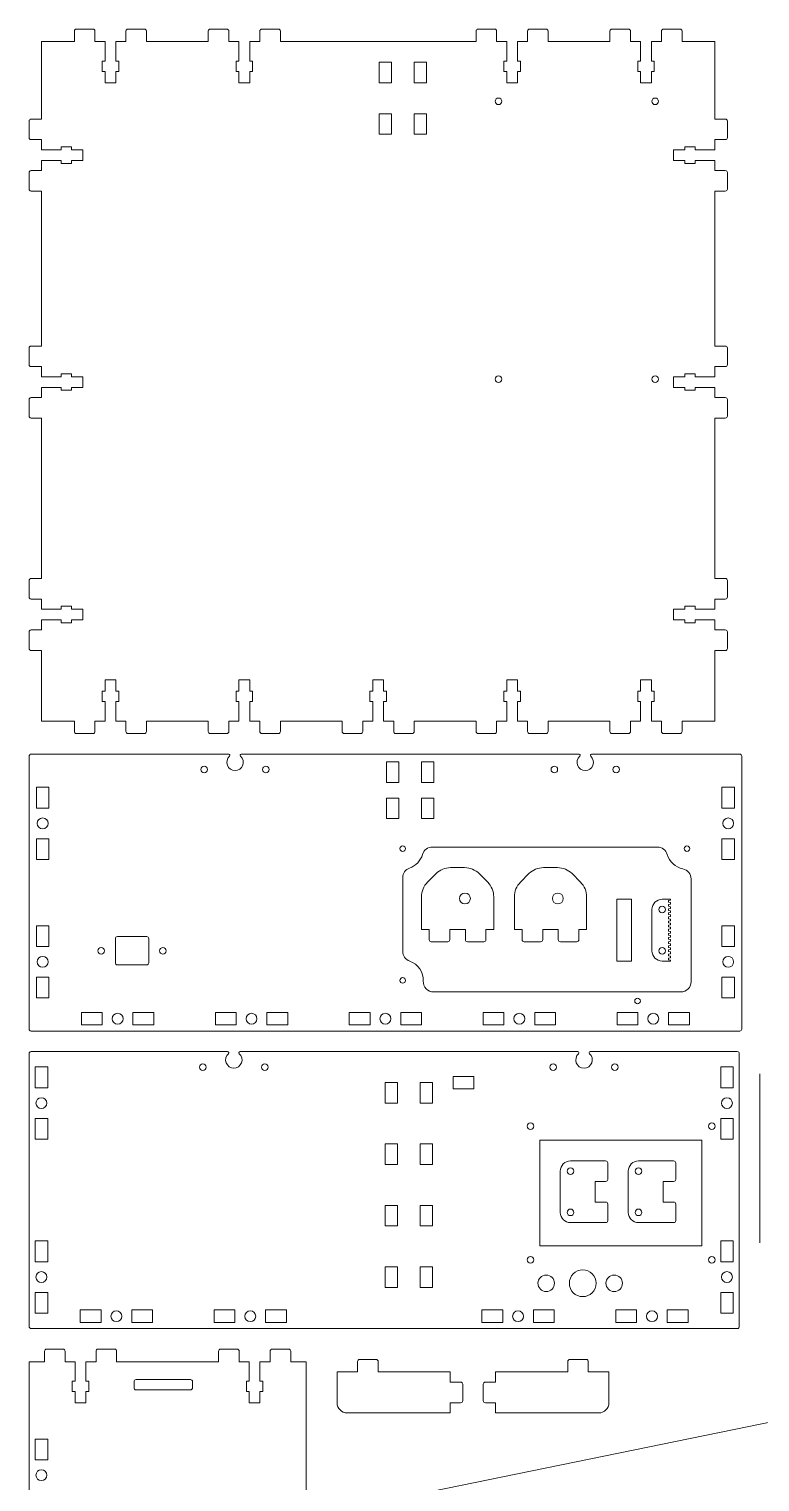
# Model space of a CAD drawing. Header units: millimetres. Extents: x 76 to 922, y 65 to 1125.
# Drawn here: x 76 to 431, y 419 to 1125 of the extents above; entities that cross this region are included whole.
import ezdxf

# ---------------------------------------------------------------- set-up
doc = ezdxf.new("R2010")
doc.units = ezdxf.units.MM

msp = doc.modelspace()

# ---------------------------------------------------------------- linework, layer by layer
at = {"color": 7, "linetype": 'Continuous', "lineweight": 15}
for p, q in [((98.02, 1118.78), (98.02, 1123.88)), ((99.02, 1124.88), (107.02, 1124.88)), ((108.02, 1123.88), (108.02, 1118.78)), ((123.02, 1118.78), (123.02, 1123.88)), ((124.02, 1124.88), (132.02, 1124.88)), ((133.02, 1123.88), (133.02, 1118.78)), ((163.02, 1118.78), (163.02, 1123.88)), ((164.02, 1124.88), (172.02, 1124.88)), ((173.02, 1123.88), (173.02, 1118.78)), ((188.02, 1118.78), (188.02, 1123.88)), ((189.02, 1124.88), (197.02, 1124.88)), ((198.02, 1123.88), (198.02, 1118.78)), ((293.02, 1118.78), (293.02, 1123.88)), ((294.02, 1124.88), (302.02, 1124.88)), ((303.02, 1123.88), (303.02, 1118.78)), ((318.02, 1118.78), (318.02, 1123.88)), ((319.02, 1124.88), (327.02, 1124.88)), ((328.02, 1123.88), (328.02, 1118.78)), ((358.02, 1123.88), (358.02, 1118.78)), ((367.02, 1124.88), (359.02, 1124.88)), ((368.02, 1118.78), (368.02, 1123.88)), ((383.02, 1123.88), (383.02, 1118.78)), ((392.02, 1124.88), (384.02, 1124.88)), ((393.02, 1118.78), (393.02, 1123.88)), ((82.12, 1118.78), (82.12, 1081.16)), ((98.02, 1118.78), (82.12, 1118.78)), ((112.92, 1118.78), (108.02, 1118.78)), ((112.92, 1109.28), (112.92, 1118.78)), ((118.12, 1118.78), (118.12, 1109.28)), ((123.02, 1118.78), (118.12, 1118.78)), ((163.02, 1118.78), (133.02, 1118.78)), ((177.92, 1118.78), (173.02, 1118.78)), ((177.92, 1109.28), (177.92, 1118.78)), ((183.12, 1118.78), (183.12, 1109.28)), ((188.02, 1118.78), (183.12, 1118.78)), ((293.02, 1118.78), (198.02, 1118.78)), ((307.92, 1118.78), (303.02, 1118.78)), ((307.92, 1109.28), (307.92, 1118.78)), ((313.12, 1118.78), (313.12, 1109.28)), ((318.02, 1118.78), (313.12, 1118.78)), ((358.02, 1118.78), (328.02, 1118.78)), ((372.92, 1118.78), (368.02, 1118.78)), ((372.92, 1118.78), (372.92, 1109.28)), ((378.12, 1109.28), (378.12, 1118.78)), ((383.02, 1118.78), (378.12, 1118.78)), ((408.92, 1118.78), (393.02, 1118.78)), ((408.92, 1081.16), (408.92, 1118.78)), ((111.52, 1109.28), (112.92, 1109.28)), ((111.52, 1104.28), (111.52, 1109.28)), ((118.12, 1109.28), (119.52, 1109.28)), ((119.52, 1109.28), (119.52, 1104.28)), ((176.52, 1109.28), (177.92, 1109.28)), ((176.52, 1104.28), (176.52, 1109.28)), ((183.12, 1109.28), (184.52, 1109.28)), ((184.52, 1109.28), (184.52, 1104.28)), ((246.02, 1098.78), (246.02, 1108.78)), ((246.02, 1108.78), (252.02, 1108.78)), ((252.02, 1108.78), (252.02, 1098.78)), ((269.02, 1108.78), (263.02, 1108.78)), ((263.02, 1108.78), (263.02, 1098.78)), ((269.02, 1098.78), (269.02, 1108.78)), ((306.52, 1109.28), (307.92, 1109.28)), ((306.52, 1104.28), (306.52, 1109.28)), ((313.12, 1109.28), (314.52, 1109.28)), ((314.52, 1109.28), (314.52, 1104.28)), ((372.92, 1109.28), (371.52, 1109.28)), ((371.52, 1109.28), (371.52, 1104.28)), ((379.52, 1109.28), (378.12, 1109.28)), ((379.52, 1104.28), (379.52, 1109.28)), ((112.92, 1104.28), (111.52, 1104.28)), ((112.92, 1098.78), (112.92, 1104.28)), ((118.12, 1104.28), (118.12, 1098.78)), ((119.52, 1104.28), (118.12, 1104.28)), ((177.92, 1104.28), (176.52, 1104.28)), ((177.92, 1098.78), (177.92, 1104.28)), ((183.12, 1104.28), (183.12, 1098.78)), ((184.52, 1104.28), (183.12, 1104.28)), ((307.92, 1104.28), (306.52, 1104.28)), ((307.92, 1098.78), (307.92, 1104.28)), ((313.12, 1104.28), (313.12, 1098.78)), ((314.52, 1104.28), (313.12, 1104.28)), ((371.52, 1104.28), (372.92, 1104.28)), ((372.92, 1104.28), (372.92, 1098.78)), ((378.12, 1098.78), (378.12, 1104.28)), ((378.12, 1104.28), (379.52, 1104.28)), ((118.12, 1098.78), (112.92, 1098.78)), ((183.12, 1098.78), (177.92, 1098.78)), ((252.02, 1098.78), (246.02, 1098.78)), ((263.02, 1098.78), (269.02, 1098.78)), ((313.12, 1098.78), (307.92, 1098.78)), ((372.92, 1098.78), (378.12, 1098.78)), ((76.02, 1080.16), (76.02, 1072.16)), ((82.12, 1081.16), (77.02, 1081.16)), ((246.02, 1083.78), (252.02, 1083.78)), ((246.02, 1073.78), (246.02, 1083.78)), ((252.02, 1083.78), (252.02, 1073.78)), ((269.02, 1083.78), (263.02, 1083.78)), ((263.02, 1083.78), (263.02, 1073.78)), ((269.02, 1073.78), (269.02, 1083.78)), ((408.92, 1081.16), (414.02, 1081.16)), ((415.02, 1080.16), (415.02, 1072.16)), ((252.02, 1073.78), (246.02, 1073.78)), ((263.02, 1073.78), (269.02, 1073.78)), ((77.02, 1071.16), (82.12, 1071.16)), ((82.12, 1071.16), (82.12, 1066.26)), ((91.62, 1066.26), (82.12, 1066.26)), ((96.62, 1067.66), (91.62, 1067.66)), ((91.62, 1067.66), (91.62, 1066.26)), ((96.62, 1066.26), (96.62, 1067.66)), ((102.12, 1066.26), (96.62, 1066.26)), ((102.12, 1061.06), (102.12, 1066.26)), ((388.92, 1066.26), (394.42, 1066.26)), ((388.92, 1061.06), (388.92, 1066.26)), ((394.42, 1067.66), (399.42, 1067.66)), ((394.42, 1066.26), (394.42, 1067.66)), ((399.42, 1067.66), (399.42, 1066.26)), ((399.42, 1066.26), (408.92, 1066.26)), ((414.02, 1071.16), (408.92, 1071.16)), ((408.92, 1066.26), (408.92, 1071.16)), ((82.12, 1061.06), (82.12, 1056.16)), ((82.12, 1061.06), (91.62, 1061.06)), ((91.62, 1061.06), (91.62, 1059.66)), ((91.62, 1059.66), (96.62, 1059.66)), ((96.62, 1059.66), (96.62, 1061.06)), ((96.62, 1061.06), (102.12, 1061.06)), ((394.42, 1061.06), (388.92, 1061.06)), ((394.42, 1059.66), (394.42, 1061.06)), ((399.42, 1059.66), (394.42, 1059.66)), ((399.42, 1061.06), (399.42, 1059.66)), ((408.92, 1061.06), (399.42, 1061.06)), ((408.92, 1056.16), (408.92, 1061.06)), ((76.02, 1055.16), (76.02, 1047.16)), ((82.12, 1056.16), (77.02, 1056.16)), ((408.92, 1056.16), (414.02, 1056.16)), ((415.02, 1055.16), (415.02, 1047.16)), ((77.02, 1046.16), (82.12, 1046.16)), ((82.12, 1046.16), (82.12, 970.91)), ((414.02, 1046.16), (408.92, 1046.16)), ((408.92, 970.91), (408.92, 1046.16)), ((76.02, 969.91), (76.02, 961.91)), ((82.12, 970.91), (77.02, 970.91)), ((408.92, 970.91), (414.02, 970.91)), ((415.02, 969.91), (415.02, 961.91)), ((77.02, 960.91), (82.12, 960.91)), ((82.12, 960.91), (82.12, 956.01)), ((414.02, 960.91), (408.92, 960.91)), ((408.92, 956.01), (408.92, 960.91)), ((91.62, 956.01), (82.12, 956.01)), ((96.62, 957.41), (91.62, 957.41)), ((91.62, 957.41), (91.62, 956.01)), ((96.62, 956.01), (96.62, 957.41)), ((102.12, 956.01), (96.62, 956.01)), ((102.12, 950.81), (102.12, 956.01)), ((388.92, 956.01), (394.42, 956.01)), ((388.92, 950.81), (388.92, 956.01)), ((394.42, 957.41), (399.42, 957.41)), ((394.42, 956.01), (394.42, 957.41)), ((399.42, 957.41), (399.42, 956.01)), ((399.42, 956.01), (408.92, 956.01)), ((82.12, 945.91), (77.02, 945.91)), ((82.12, 950.81), (82.12, 945.91)), ((82.12, 950.81), (91.62, 950.81)), ((91.62, 950.81), (91.62, 949.41)), ((91.62, 949.41), (96.62, 949.41)), ((96.62, 949.41), (96.62, 950.81)), ((96.62, 950.81), (102.12, 950.81)), ((394.42, 950.81), (388.92, 950.81)), ((394.42, 949.41), (394.42, 950.81)), ((399.42, 949.41), (394.42, 949.41)), ((399.42, 950.81), (399.42, 949.41)), ((408.92, 950.81), (399.42, 950.81)), ((408.92, 945.91), (408.92, 950.81)), ((408.92, 945.91), (414.02, 945.91)), ((76.02, 944.91), (76.02, 936.91)), ((415.02, 944.91), (415.02, 936.91)), ((77.02, 935.91), (82.12, 935.91)), ((82.12, 935.91), (82.12, 858.03)), ((414.02, 935.91), (408.92, 935.91)), ((408.92, 858.03), (408.92, 935.91)), ((76.02, 857.03), (76.02, 849.03)), ((82.12, 858.03), (77.02, 858.03)), ((408.92, 858.03), (414.02, 858.03)), ((415.02, 857.03), (415.02, 849.03)), ((77.02, 848.03), (82.12, 848.03)), ((82.12, 848.03), (82.12, 843.13)), ((414.02, 848.03), (408.92, 848.03)), ((408.92, 843.13), (408.92, 848.03)), ((91.62, 843.13), (82.12, 843.13)), ((96.62, 844.53), (91.62, 844.53)), ((91.62, 844.53), (91.62, 843.13)), ((96.62, 843.13), (96.62, 844.53)), ((102.12, 843.13), (96.62, 843.13)), ((102.12, 837.93), (102.12, 843.13)), ((388.92, 843.13), (394.42, 843.13)), ((388.92, 837.93), (388.92, 843.13)), ((394.42, 844.53), (399.42, 844.53)), ((394.42, 843.13), (394.42, 844.53)), ((399.42, 844.53), (399.42, 843.13)), ((399.42, 843.13), (408.92, 843.13)), ((82.12, 833.03), (77.02, 833.03)), ((82.12, 837.93), (82.12, 833.03)), ((82.12, 837.93), (91.62, 837.93)), ((91.62, 837.93), (91.62, 836.53)), ((91.62, 836.53), (96.62, 836.53)), ((96.62, 836.53), (96.62, 837.93)), ((96.62, 837.93), (102.12, 837.93)), ((394.42, 837.93), (388.92, 837.93)), ((394.42, 836.53), (394.42, 837.93)), ((399.42, 836.53), (394.42, 836.53)), ((399.42, 837.93), (399.42, 836.53)), ((408.92, 837.93), (399.42, 837.93)), ((408.92, 833.03), (408.92, 837.93)), ((408.92, 833.03), (414.02, 833.03)), ((76.02, 832.03), (76.02, 824.03)), ((415.02, 832.03), (415.02, 824.03)), ((77.02, 823.03), (82.12, 823.03)), ((82.12, 823.03), (82.12, 788.78)), ((414.02, 823.03), (408.92, 823.03)), ((408.92, 788.78), (408.92, 823.03)), ((118.12, 808.78), (112.92, 808.78)), ((112.92, 808.78), (112.92, 803.28)), ((118.12, 803.28), (118.12, 808.78)), ((183.12, 808.78), (177.92, 808.78)), ((177.92, 808.78), (177.92, 803.28)), ((183.12, 803.28), (183.12, 808.78)), ((248.12, 808.78), (242.92, 808.78)), ((242.92, 808.78), (242.92, 803.28)), ((248.12, 803.28), (248.12, 808.78)), ((313.12, 808.78), (307.92, 808.78)), ((307.92, 808.78), (307.92, 803.28)), ((313.12, 803.28), (313.12, 808.78)), ((378.12, 808.78), (372.92, 808.78)), ((372.92, 808.78), (372.92, 803.28)), ((378.12, 803.28), (378.12, 808.78)), ((112.92, 803.28), (111.52, 803.28)), ((111.52, 803.28), (111.52, 798.28)), ((111.52, 798.28), (112.92, 798.28)), ((112.92, 798.28), (112.92, 788.78)), ((119.52, 803.28), (118.12, 803.28)), ((118.12, 788.78), (118.12, 798.28)), ((118.12, 798.28), (119.52, 798.28)), ((119.52, 798.28), (119.52, 803.28)), ((177.92, 803.28), (176.52, 803.28)), ((176.52, 803.28), (176.52, 798.28)), ((176.52, 798.28), (177.92, 798.28)), ((177.92, 798.28), (177.92, 788.78)), ((184.52, 803.28), (183.12, 803.28)), ((183.12, 788.78), (183.12, 798.28)), ((183.12, 798.28), (184.52, 798.28)), ((184.52, 798.28), (184.52, 803.28)), ((242.92, 803.28), (241.52, 803.28)), ((241.52, 803.28), (241.52, 798.28)), ((241.52, 798.28), (242.92, 798.28)), ((242.92, 798.28), (242.92, 788.78)), ((249.52, 803.28), (248.12, 803.28)), ((248.12, 788.78), (248.12, 798.28)), ((248.12, 798.28), (249.52, 798.28)), ((249.52, 798.28), (249.52, 803.28)), ((307.92, 803.28), (306.52, 803.28)), ((306.52, 803.28), (306.52, 798.28)), ((306.52, 798.28), (307.92, 798.28)), ((307.92, 798.28), (307.92, 788.78)), ((314.52, 803.28), (313.12, 803.28)), ((313.12, 788.78), (313.12, 798.28)), ((313.12, 798.28), (314.52, 798.28)), ((314.52, 798.28), (314.52, 803.28)), ((372.92, 803.28), (371.52, 803.28)), ((371.52, 803.28), (371.52, 798.28)), ((371.52, 798.28), (372.92, 798.28)), ((372.92, 798.28), (372.92, 788.78)), ((379.52, 803.28), (378.12, 803.28)), ((378.12, 788.78), (378.12, 798.28)), ((378.12, 798.28), (379.52, 798.28)), ((379.52, 798.28), (379.52, 803.28)), ((82.12, 788.78), (98.02, 788.78)), ((98.02, 788.78), (98.02, 783.68)), ((108.02, 788.78), (112.92, 788.78)), ((108.02, 783.68), (108.02, 788.78)), ((118.12, 788.78), (123.02, 788.78)), ((123.02, 788.78), (123.02, 783.68)), ((133.02, 788.78), (163.02, 788.78)), ((133.02, 783.68), (133.02, 788.78)), ((163.02, 788.78), (163.02, 783.68)), ((173.02, 788.78), (177.92, 788.78)), ((173.02, 783.68), (173.02, 788.78)), ((183.12, 788.78), (188.02, 788.78)), ((188.02, 788.78), (188.02, 783.68)), ((198.02, 788.78), (228.02, 788.78)), ((198.02, 783.68), (198.02, 788.78)), ((228.02, 788.78), (228.02, 783.68)), ((238.02, 788.78), (242.92, 788.78)), ((238.02, 783.68), (238.02, 788.78)), ((248.12, 788.78), (253.02, 788.78)), ((253.02, 788.78), (253.02, 783.68)), ((263.02, 788.78), (293.02, 788.78)), ((263.02, 783.68), (263.02, 788.78)), ((293.02, 788.78), (293.02, 783.68)), ((303.02, 788.78), (307.92, 788.78)), ((303.02, 783.68), (303.02, 788.78)), ((313.12, 788.78), (318.02, 788.78)), ((318.02, 788.78), (318.02, 783.68)), ((328.02, 788.78), (358.02, 788.78)), ((328.02, 783.68), (328.02, 788.78)), ((358.02, 788.78), (358.02, 783.68)), ((368.02, 788.78), (372.92, 788.78)), ((368.02, 783.68), (368.02, 788.78)), ((378.12, 788.78), (383.02, 788.78)), ((383.02, 788.78), (383.02, 783.68)), ((393.02, 788.78), (408.92, 788.78)), ((393.02, 783.68), (393.02, 788.78)), ((99.02, 782.68), (107.02, 782.68)), ((124.02, 782.68), (132.02, 782.68)), ((164.02, 782.68), (172.02, 782.68)), ((189.02, 782.68), (197.02, 782.68)), ((229.02, 782.68), (237.02, 782.68)), ((254.02, 782.68), (262.02, 782.68)), ((294.02, 782.68), (302.02, 782.68)), ((319.02, 782.68), (327.02, 782.68)), ((359.02, 782.68), (367.02, 782.68)), ((384.02, 782.68), (392.02, 782.68)), ((76.02, 771.68), (76.02, 639.18)), ((173, 772.68), (77.02, 772.68)), ((343, 772.68), (179.05, 772.68)), ((421.02, 772.68), (349.05, 772.68)), ((422.02, 639.18), (422.02, 771.68)), ((255.52, 768.91), (249.52, 768.91)), ((249.52, 768.91), (249.52, 758.91)), ((255.52, 758.91), (255.52, 768.91)), ((266.52, 768.91), (272.52, 768.91)), ((266.52, 758.91), (266.52, 768.91)), ((272.52, 768.91), (272.52, 758.91)), ((85.67, 756.61), (79.57, 756.61)), ((79.57, 756.61), (79.57, 746.51)), ((85.67, 746.51), (85.67, 756.61)), ((249.52, 758.91), (255.52, 758.91)), ((272.52, 758.91), (266.52, 758.91)), ((418.47, 756.61), (412.37, 756.61)), ((412.37, 756.61), (412.37, 746.51)), ((418.47, 746.51), (418.47, 756.61)), ((249.52, 751.36), (249.52, 741.36)), ((255.52, 751.36), (249.52, 751.36)), ((255.52, 741.36), (255.52, 751.36)), ((266.52, 741.36), (266.52, 751.36)), ((266.52, 751.36), (272.52, 751.36)), ((272.52, 751.36), (272.52, 741.36)), ((79.57, 746.51), (85.67, 746.51)), ((249.52, 741.36), (255.52, 741.36)), ((272.52, 741.36), (266.52, 741.36)), ((412.37, 746.51), (418.47, 746.51)), ((79.57, 731.61), (79.57, 721.51)), ((85.67, 731.61), (79.57, 731.61)), ((85.67, 721.51), (85.67, 731.61)), ((271.82, 727.58), (381.02, 727.58)), ((412.37, 731.61), (412.37, 721.51)), ((418.47, 731.61), (412.37, 731.61)), ((418.47, 721.51), (418.47, 731.61)), ((79.57, 721.51), (85.67, 721.51)), ((412.37, 721.51), (418.47, 721.51)), ((273.58, 714.65), (269.44, 710.51)), ((287.47, 717.58), (280.65, 717.58)), ((298.68, 710.51), (294.54, 714.65)), ((318.68, 714.65), (314.54, 710.51)), ((332.57, 717.58), (325.75, 717.58)), ((343.78, 710.51), (339.64, 714.65)), ((257.42, 676.93), (257.42, 712.64)), ((397.42, 712.09), (397.42, 662.18)), ((266.51, 703.44), (266.51, 687.58)), ((301.61, 687.58), (301.61, 703.44)), ((311.61, 703.44), (311.61, 687.58)), ((346.71, 687.58), (346.71, 703.44)), ((361.42, 672.18), (361.42, 702.18)), ((361.42, 702.18), (368.42, 702.18)), ((368.42, 702.18), (368.42, 672.18)), ((387.42, 702.18), (383.42, 702.18)), ((387.42, 701.77), (386.42, 701.6)), ((386.42, 701.6), (386.42, 700.77)), ((386.42, 700.77), (387.42, 700.6)), ((387.42, 699.77), (386.42, 699.6)), ((386.42, 699.6), (386.42, 698.77)), ((386.42, 698.77), (387.42, 698.6)), ((387.42, 701.77), (387.42, 702.18)), ((387.42, 699.77), (387.42, 700.6)), ((378.42, 697.18), (378.42, 677.18)), ((387.42, 697.77), (386.42, 697.6)), ((386.42, 697.6), (386.42, 696.77)), ((386.42, 696.77), (387.42, 696.6)), ((387.42, 695.77), (386.42, 695.6)), ((386.42, 695.6), (386.42, 694.77)), ((386.42, 694.77), (387.42, 694.6)), ((387.42, 693.77), (386.42, 693.6)), ((386.42, 693.6), (386.42, 692.77)), ((386.42, 692.77), (387.42, 692.6)), ((387.42, 691.77), (386.42, 691.6)), ((386.42, 691.6), (386.42, 690.77)), ((387.42, 697.77), (387.42, 698.6)), ((387.42, 695.77), (387.42, 696.6)), ((387.42, 693.77), (387.42, 694.6)), ((387.42, 691.77), (387.42, 692.6)), ((85.67, 689.36), (79.57, 689.36)), ((79.57, 689.36), (79.57, 679.26)), ((85.67, 679.26), (85.67, 689.36)), ((266.51, 687.58), (270.28, 687.58)), ((270.28, 682.58), (270.28, 687.58)), ((280.28, 687.58), (287.83, 687.58)), ((280.28, 682.58), (280.28, 687.58)), ((287.83, 682.58), (287.83, 687.58)), ((297.83, 682.58), (297.83, 687.58)), ((297.83, 687.58), (301.61, 687.58)), ((311.61, 687.58), (315.38, 687.58)), ((315.38, 682.58), (315.38, 687.58)), ((325.38, 687.58), (332.93, 687.58)), ((325.38, 682.58), (325.38, 687.58)), ((332.93, 682.58), (332.93, 687.58)), ((342.93, 687.58), (346.71, 687.58)), ((342.93, 682.58), (342.93, 687.58)), ((386.42, 690.77), (387.42, 690.6)), ((387.42, 689.77), (386.42, 689.6)), ((386.42, 689.6), (386.42, 688.77)), ((386.42, 688.77), (387.42, 688.6)), ((387.42, 687.77), (386.42, 687.6)), ((386.42, 687.6), (386.42, 686.77)), ((386.42, 686.77), (387.42, 686.6)), ((387.42, 685.77), (386.42, 685.6)), ((386.42, 685.6), (386.42, 684.77)), ((386.42, 684.77), (387.42, 684.6)), ((387.42, 689.77), (387.42, 690.6)), ((387.42, 687.77), (387.42, 688.6)), ((387.42, 685.77), (387.42, 686.6)), ((387.42, 683.77), (387.42, 684.6)), ((418.47, 689.36), (412.37, 689.36)), ((412.37, 689.36), (412.37, 679.26)), ((418.47, 679.26), (418.47, 689.36)), ((79.57, 679.26), (85.67, 679.26)), ((117.9, 671.31), (117.9, 683.06)), ((118.9, 684.06), (133.15, 684.06)), ((134.15, 683.06), (134.15, 671.31)), ((279.28, 681.58), (271.28, 681.58)), ((296.83, 681.58), (288.83, 681.58)), ((324.38, 681.58), (316.38, 681.58)), ((341.93, 681.58), (333.93, 681.58)), ((387.42, 683.77), (386.42, 683.6)), ((386.42, 683.6), (386.42, 682.77)), ((386.42, 682.77), (387.42, 682.6)), ((387.42, 681.77), (386.42, 681.6)), ((386.42, 681.6), (386.42, 680.77)), ((386.42, 680.77), (387.42, 680.6)), ((387.42, 679.77), (386.42, 679.6)), ((386.42, 679.6), (386.42, 678.77)), ((386.42, 678.77), (387.42, 678.6)), ((387.42, 677.77), (386.42, 677.6)), ((386.42, 677.6), (386.42, 676.77)), ((387.42, 681.77), (387.42, 682.6)), ((387.42, 679.77), (387.42, 680.6)), ((387.42, 677.77), (387.42, 678.6)), ((412.37, 679.26), (418.47, 679.26)), ((368.42, 672.18), (361.42, 672.18)), ((383.42, 672.18), (387.42, 672.18)), ((386.42, 676.77), (387.42, 676.6)), ((387.42, 675.77), (386.42, 675.6)), ((386.42, 675.6), (386.42, 674.77)), ((386.42, 674.77), (387.42, 674.6)), ((387.42, 673.77), (386.42, 673.6)), ((386.42, 673.6), (386.42, 672.77)), ((386.42, 672.77), (387.42, 672.6)), ((387.42, 675.77), (387.42, 676.6)), ((387.42, 673.77), (387.42, 674.6)), ((387.42, 672.18), (387.42, 672.6)), ((79.57, 664.36), (79.57, 654.26)), ((85.67, 664.36), (79.57, 664.36)), ((85.67, 654.26), (85.67, 664.36)), ((133.15, 670.31), (118.9, 670.31)), ((412.37, 664.36), (412.37, 654.26)), ((418.47, 664.36), (412.37, 664.36)), ((418.47, 654.26), (418.47, 664.36)), ((392.42, 657.18), (272.41, 657.18)), ((79.57, 654.26), (85.67, 654.26)), ((412.37, 654.26), (418.47, 654.26)), ((111.57, 647.23), (101.47, 647.23)), ((101.47, 647.23), (101.47, 641.13)), ((111.57, 641.13), (111.57, 647.23)), ((126.47, 647.23), (126.47, 641.13)), ((136.57, 647.23), (126.47, 647.23)), ((136.57, 641.13), (136.57, 647.23)), ((176.57, 647.23), (166.47, 647.23)), ((166.47, 647.23), (166.47, 641.13)), ((176.57, 641.13), (176.57, 647.23)), ((191.47, 647.23), (191.47, 641.13)), ((201.57, 647.23), (191.47, 647.23)), ((201.57, 641.13), (201.57, 647.23)), ((241.57, 647.23), (231.47, 647.23)), ((231.47, 647.23), (231.47, 641.13)), ((241.57, 641.13), (241.57, 647.23)), ((256.47, 647.23), (256.47, 641.13)), ((266.57, 647.23), (256.47, 647.23)), ((266.57, 641.13), (266.57, 647.23)), ((306.57, 647.23), (296.47, 647.23)), ((296.47, 647.23), (296.47, 641.13)), ((306.57, 641.13), (306.57, 647.23)), ((321.47, 647.23), (321.47, 641.13)), ((331.57, 647.23), (321.47, 647.23)), ((331.57, 641.13), (331.57, 647.23)), ((371.57, 647.23), (361.47, 647.23)), ((361.47, 647.23), (361.47, 641.13)), ((371.57, 641.13), (371.57, 647.23)), ((386.47, 647.23), (386.47, 641.13)), ((396.57, 647.23), (386.47, 647.23)), ((396.57, 641.13), (396.57, 647.23)), ((77.02, 638.18), (421.02, 638.18)), ((101.47, 641.13), (111.57, 641.13)), ((126.47, 641.13), (136.57, 641.13)), ((166.47, 641.13), (176.57, 641.13)), ((191.47, 641.13), (201.57, 641.13)), ((231.47, 641.13), (241.57, 641.13)), ((256.47, 641.13), (266.57, 641.13)), ((296.47, 641.13), (306.57, 641.13)), ((321.47, 641.13), (331.57, 641.13)), ((361.47, 641.13), (371.57, 641.13)), ((386.47, 641.13), (396.57, 641.13)), ((172.4, 628.18), (77.02, 628.18)), ((342.4, 628.18), (178.45, 628.18)), ((419.82, 628.18), (348.45, 628.18)), ((76.02, 627.18), (76.02, 494.68)), ((420.82, 494.68), (420.82, 627.18)), ((78.97, 620.73), (85.07, 620.73)), ((78.97, 610.63), (78.97, 620.73)), ((85.07, 620.73), (85.07, 610.63)), ((281.92, 610.18), (281.92, 616.18)), ((281.92, 616.18), (291.92, 616.18)), ((291.92, 616.18), (291.92, 610.18)), ((411.77, 620.73), (417.87, 620.73)), ((411.77, 610.63), (411.77, 620.73)), ((417.87, 620.73), (417.87, 610.63)), ((430.82, 535.38), (430.82, 617.38)), ((85.07, 610.63), (78.97, 610.63)), ((248.92, 603.18), (248.92, 613.18)), ((248.92, 613.18), (254.92, 613.18)), ((254.92, 613.18), (254.92, 603.18)), ((265.92, 613.18), (265.92, 603.18)), ((271.92, 613.18), (265.92, 613.18)), ((271.92, 603.18), (271.92, 613.18)), ((291.92, 610.18), (281.92, 610.18)), ((417.87, 610.63), (411.77, 610.63)), ((254.92, 603.18), (248.92, 603.18)), ((265.92, 603.18), (271.92, 603.18)), ((78.97, 585.63), (78.97, 595.73)), ((78.97, 595.73), (85.07, 595.73)), ((85.07, 595.73), (85.07, 585.63)), ((411.77, 585.63), (411.77, 595.73)), ((411.77, 595.73), (417.87, 595.73)), ((417.87, 595.73), (417.87, 585.63)), ((85.07, 585.63), (78.97, 585.63)), ((248.92, 583.35), (254.92, 583.35)), ((248.92, 573.35), (248.92, 583.35)), ((254.92, 583.35), (254.92, 573.35)), ((271.92, 583.35), (265.92, 583.35)), ((265.92, 583.35), (265.92, 573.35)), ((271.92, 573.35), (271.92, 583.35)), ((323.92, 585.13), (402.57, 585.13)), ((323.92, 533.93), (323.92, 585.13)), ((402.57, 585.13), (402.57, 533.93)), ((417.87, 585.63), (411.77, 585.63)), ((254.92, 573.35), (248.92, 573.35)), ((265.92, 573.35), (271.92, 573.35)), ((338.92, 575.13), (355.92, 575.13)), ((356.92, 574.13), (356.92, 566.13)), ((371.92, 575.13), (388.92, 575.13)), ((389.92, 574.13), (389.92, 566.13)), ((333.92, 550.13), (333.92, 570.13)), ((355.92, 565.13), (350.92, 565.13)), ((350.92, 565.13), (350.92, 555.13)), ((366.92, 550.13), (366.92, 570.13)), ((383.92, 565.13), (383.92, 555.13)), ((388.92, 565.13), (383.92, 565.13)), ((248.92, 553.52), (254.92, 553.52)), ((248.92, 543.52), (248.92, 553.52)), ((254.92, 553.52), (254.92, 543.52)), ((271.92, 553.52), (265.92, 553.52)), ((265.92, 553.52), (265.92, 543.52)), ((271.92, 543.52), (271.92, 553.52)), ((355.92, 555.13), (350.92, 555.13)), ((356.92, 554.13), (356.92, 546.13)), ((388.92, 555.13), (383.92, 555.13)), ((389.92, 554.13), (389.92, 546.13)), ((254.92, 543.52), (248.92, 543.52)), ((265.92, 543.52), (271.92, 543.52)), ((355.92, 545.13), (338.92, 545.13)), ((388.92, 545.13), (371.92, 545.13)), ((78.97, 536.23), (85.07, 536.23)), ((78.97, 526.13), (78.97, 536.23)), ((85.07, 536.23), (85.07, 526.13)), ((402.57, 533.93), (323.92, 533.93)), ((411.77, 536.23), (417.87, 536.23)), ((411.77, 526.13), (411.77, 536.23)), ((417.87, 536.23), (417.87, 526.13)), ((85.07, 526.13), (78.97, 526.13)), ((248.92, 523.68), (254.92, 523.68)), ((248.92, 513.68), (248.92, 523.68)), ((254.92, 523.68), (254.92, 513.68)), ((271.92, 523.68), (265.92, 523.68)), ((265.92, 523.68), (265.92, 513.68)), ((271.92, 513.68), (271.92, 523.68)), ((417.87, 526.13), (411.77, 526.13)), ((78.97, 501.13), (78.97, 511.23)), ((78.97, 511.23), (85.07, 511.23)), ((85.07, 511.23), (85.07, 501.13)), ((254.92, 513.68), (248.92, 513.68)), ((265.92, 513.68), (271.92, 513.68)), ((411.77, 501.13), (411.77, 511.23)), ((411.77, 511.23), (417.87, 511.23)), ((417.87, 511.23), (417.87, 501.13)), ((85.07, 501.13), (78.97, 501.13)), ((100.87, 502.73), (110.97, 502.73)), ((100.87, 496.63), (100.87, 502.73)), ((110.97, 502.73), (110.97, 496.63)), ((125.87, 502.73), (135.97, 502.73)), ((125.87, 496.63), (125.87, 502.73)), ((135.97, 502.73), (135.97, 496.63)), ((165.87, 502.73), (175.97, 502.73)), ((165.87, 496.63), (165.87, 502.73)), ((175.97, 502.73), (175.97, 496.63)), ((190.87, 502.73), (200.97, 502.73)), ((190.87, 496.63), (190.87, 502.73)), ((200.97, 502.73), (200.97, 496.63)), ((295.87, 502.73), (305.97, 502.73)), ((295.87, 496.63), (295.87, 502.73)), ((305.97, 502.73), (305.97, 496.63)), ((320.87, 502.73), (330.97, 502.73)), ((320.87, 496.63), (320.87, 502.73)), ((330.97, 502.73), (330.97, 496.63)), ((360.87, 496.63), (360.87, 502.73)), ((360.87, 502.73), (370.97, 502.73)), ((370.97, 502.73), (370.97, 496.63)), ((385.87, 502.73), (395.97, 502.73)), ((385.87, 496.63), (385.87, 502.73)), ((395.97, 502.73), (395.97, 496.63)), ((417.87, 501.13), (411.77, 501.13)), ((110.97, 496.63), (100.87, 496.63)), ((135.97, 496.63), (125.87, 496.63)), ((175.97, 496.63), (165.87, 496.63)), ((200.97, 496.63), (190.87, 496.63)), ((305.97, 496.63), (295.87, 496.63)), ((330.97, 496.63), (320.87, 496.63)), ((370.97, 496.63), (360.87, 496.63)), ((395.97, 496.63), (385.87, 496.63)), ((77.02, 493.68), (419.82, 493.68)), ((83.52, 477.58), (83.52, 482.68)), ((84.52, 483.68), (92.52, 483.68)), ((93.52, 482.68), (93.52, 477.58)), ((108.52, 477.58), (108.52, 482.68)), ((109.52, 483.68), (117.52, 483.68)), ((118.52, 482.68), (118.52, 477.58)), ((168.02, 477.58), (168.02, 482.68)), ((169.02, 483.68), (177.02, 483.68)), ((178.02, 482.68), (178.02, 477.58)), ((193.02, 477.58), (193.02, 482.68)), ((194.02, 483.68), (202.02, 483.68)), ((203.02, 482.68), (203.02, 477.58)), ((76.02, 147.58), (76.02, 477.58)), ((76.02, 477.58), (83.52, 477.58)), ((93.52, 477.58), (98.42, 477.58)), ((98.42, 468.08), (98.42, 477.58)), ((103.62, 477.58), (103.62, 468.08)), ((103.62, 477.58), (108.52, 477.58)), ((118.52, 477.58), (168.02, 477.58)), ((178.02, 477.58), (182.92, 477.58)), ((182.92, 468.08), (182.92, 477.58)), ((188.12, 477.58), (188.12, 468.08)), ((188.12, 477.58), (193.02, 477.58)), ((203.02, 477.58), (210.52, 477.58)), ((210.52, 477.58), (210.52, 317.18)), ((235.52, 477.68), (235.52, 472.68)), ((236.5, 407.36), (578.52, 477.58)), ((236.52, 478.68), (244.52, 478.68)), ((245.52, 477.68), (245.52, 472.68)), ((337.52, 477.68), (337.52, 472.68)), ((338.52, 478.68), (346.52, 478.68)), ((347.52, 477.68), (347.52, 472.68)), ((97.02, 468.08), (98.42, 468.08)), ((97.02, 463.08), (97.02, 468.08)), ((103.62, 468.08), (105.02, 468.08)), ((105.02, 468.08), (105.02, 463.08)), ((126.97, 464.88), (126.97, 467.88)), ((127.97, 468.88), (154.37, 468.88)), ((155.37, 467.88), (155.37, 464.88)), ((181.52, 468.08), (182.92, 468.08)), ((181.52, 463.08), (181.52, 468.08)), ((188.12, 468.08), (189.52, 468.08)), ((189.52, 468.08), (189.52, 463.08)), ((235.52, 472.68), (225.52, 472.68)), ((225.52, 472.68), (225.52, 457.68)), ((280.52, 472.68), (245.52, 472.68)), ((280.52, 467.68), (280.52, 472.68)), ((285.52, 467.68), (280.52, 467.68)), ((286.52, 466.68), (286.52, 458.68)), ((296.52, 458.68), (296.52, 466.68)), ((297.52, 467.68), (302.52, 467.68)), ((302.52, 467.68), (302.52, 472.68)), ((302.52, 472.68), (337.52, 472.68)), ((347.52, 472.68), (357.52, 472.68)), ((357.52, 472.68), (357.52, 457.68)), ((98.42, 463.08), (97.02, 463.08)), ((98.42, 457.58), (98.42, 463.08)), ((103.62, 463.08), (103.62, 457.58)), ((105.02, 463.08), (103.62, 463.08)), ((154.37, 463.88), (127.97, 463.88)), ((182.92, 463.08), (181.52, 463.08)), ((182.92, 457.58), (182.92, 463.08)), ((188.12, 463.08), (188.12, 457.58)), ((189.52, 463.08), (188.12, 463.08)), ((103.62, 457.58), (98.42, 457.58)), ((188.12, 457.58), (182.92, 457.58)), ((230.52, 452.68), (280.52, 452.68)), ((285.52, 457.68), (280.52, 457.68)), ((280.52, 452.68), (280.52, 457.68)), ((297.52, 457.68), (302.52, 457.68)), ((302.52, 452.68), (302.52, 457.68)), ((352.52, 452.68), (302.52, 452.68)), ((78.97, 440.01), (85.07, 440.01)), ((78.97, 429.91), (78.97, 440.01)), ((85.07, 440.01), (85.07, 429.91)), ((85.07, 429.91), (78.97, 429.91))]:
    msp.add_line(p, q, dxfattribs=at)
for centre, radius in [((303.92, 1089.78), 1.6), ((379.92, 1089.78), 1.6), ((303.92, 954.78), 1.6), ((379.92, 954.78), 1.6), ((161.02, 765.18), 1.6), ((191.02, 765.18), 1.6), ((331.02, 765.18), 1.6), ((361.02, 765.18), 1.6), ((82.62, 739.06), 2.65), ((415.42, 739.06), 2.65), ((257.42, 726.78), 1.35), ((395.42, 726.78), 1.35), ((287.61, 702.58), 2.65), ((332.71, 702.58), 2.65), ((383.42, 697.18), 1.6), ((111.02, 677.18), 1.6), ((141.02, 677.18), 1.6), ((383.42, 677.18), 1.6), ((82.62, 671.81), 2.65), ((415.42, 671.81), 2.65), ((257.42, 662.78), 1.35), ((371.42, 652.78), 1.35), ((119.02, 644.18), 2.65), ((184.02, 644.18), 2.65), ((249.02, 644.18), 2.65), ((314.02, 644.18), 2.65), ((379.02, 644.18), 2.65), ((160.42, 620.68), 1.6), ((190.42, 620.68), 1.6), ((330.42, 620.68), 1.6), ((360.42, 620.68), 1.6), ((82.02, 603.18), 2.65), ((414.82, 603.18), 2.65), ((319.47, 592.03), 1.6), ((407.42, 592.03), 1.6), ((338.92, 570.13), 1.6), ((371.92, 570.13), 1.6), ((338.92, 550.13), 1.6), ((371.92, 550.13), 1.6), ((319.47, 527.03), 1.6), ((407.42, 527.03), 1.6), ((82.02, 518.68), 2.65), ((327.07, 515.68), 4), ((344.82, 515.68), 6.5), ((360.07, 515.68), 4), ((414.82, 518.68), 2.65), ((118.42, 499.68), 2.65), ((183.42, 499.68), 2.65), ((313.42, 499.68), 2.65), ((378.42, 499.68), 2.65), ((82.02, 422.46), 2.65)]:
    msp.add_circle(centre, radius, dxfattribs=at)
for centre, radius, start, end in [((99.02, 1123.88), 1, 90, 180), ((107.02, 1123.88), 1, 0, 90), ((124.02, 1123.88), 1, 90, 180), ((132.02, 1123.88), 1, 0, 90), ((164.02, 1123.88), 1, 90, 180), ((172.02, 1123.88), 1, 0, 90), ((189.02, 1123.88), 1, 90, 180), ((197.02, 1123.88), 1, 0, 90), ((294.02, 1123.88), 1, 90, 180), ((302.02, 1123.88), 1, 0, 90), ((319.02, 1123.88), 1, 90, 180), ((327.02, 1123.88), 1, 0, 90), ((359.02, 1123.88), 1, 90, 180), ((367.02, 1123.88), 1, 0, 90), ((384.02, 1123.88), 1, 90, 180), ((392.02, 1123.88), 1, 0, 90), ((77.02, 1080.16), 1, 90, 180), ((414.02, 1080.16), 1, 0, 90), ((77.02, 1072.16), 1, 180, 270), ((414.02, 1072.16), 1, 270, 0), ((77.02, 1055.16), 1, 90, 180), ((414.02, 1055.16), 1, 0, 90), ((77.02, 1047.16), 1, 180, 270), ((414.02, 1047.16), 1, 270, 0), ((77.02, 969.91), 1, 90, 180), ((414.02, 969.91), 1, 0, 90), ((77.02, 961.91), 1, 180, 270), ((414.02, 961.91), 1, 270, 0), ((77.02, 944.91), 1, 90, 180), ((414.02, 944.91), 1, 0, 90), ((77.02, 936.91), 1, 180, 270), ((414.02, 936.91), 1, 270, 0), ((77.02, 857.03), 1, 90, 180), ((414.02, 857.03), 1, 0, 90), ((77.02, 849.03), 1, 180, 270), ((414.02, 849.03), 1, 270, 0), ((77.02, 832.03), 1, 90, 180), ((414.02, 832.03), 1, 0, 90), ((77.02, 824.03), 1, 180, 270), ((414.02, 824.03), 1, 270, 0), ((99.02, 783.68), 1, 180, 270), ((107.02, 783.68), 1, 270, 0), ((124.02, 783.68), 1, 180, 270), ((132.02, 783.68), 1, 270, 0), ((164.02, 783.68), 1, 180, 270), ((172.02, 783.68), 1, 270, 0), ((189.02, 783.68), 1, 180, 270), ((197.02, 783.68), 1, 270, 0), ((229.02, 783.68), 1, 180, 270), ((237.02, 783.68), 1, 270, 0), ((254.02, 783.68), 1, 180, 270), ((262.02, 783.68), 1, 270, 0), ((294.02, 783.68), 1, 180, 270), ((302.02, 783.68), 1, 270, 0), ((319.02, 783.68), 1, 180, 270), ((327.02, 783.68), 1, 270, 0), ((359.02, 783.68), 1, 180, 270), ((367.02, 783.68), 1, 270, 0), ((384.02, 783.68), 1, 180, 270), ((392.02, 783.68), 1, 270, 0), ((77.02, 771.68), 1, 90, 180), ((176.02, 768.68), 4, 131.40962, 48.59038), ((173, 772.11), 0.571, 311.40962, 90), ((179.05, 772.11), 0.571, 90, 228.59038), ((346.02, 768.68), 4, 131.40962, 48.59038), ((343, 772.11), 0.571, 311.40962, 90), ((349.05, 772.11), 0.571, 90, 228.59038), ((421.02, 771.68), 1, 0, 90), ((271.82, 722.58), 5, 90, 163.7398), ((381.02, 722.58), 5, 16.2602, 90), ((257.42, 726.78), 10, 289.47122, 343.7398), ((395.42, 726.78), 10, 196.2602, 258.46304), ((262.42, 712.64), 5, 109.47122, 180), ((280.65, 707.58), 10, 90, 135), ((287.47, 707.58), 10, 45, 90), ((325.75, 707.58), 10, 90, 135), ((332.57, 707.58), 10, 45, 90), ((392.42, 712.09), 5, 0, 78.46304), ((276.51, 703.44), 10, 135, 180), ((291.61, 703.44), 10, 0, 45), ((321.61, 703.44), 10, 135, 180), ((336.71, 703.44), 10, 0, 45), ((383.42, 697.18), 5, 90, 180), ((118.9, 683.06), 1, 90, 180), ((133.15, 683.06), 1, 0, 90), ((271.28, 682.58), 1, 180, 270), ((279.28, 682.58), 1, 270, 0), ((288.83, 682.58), 1, 180, 270), ((296.83, 682.58), 1, 270, 0), ((316.38, 682.58), 1, 180, 270), ((324.38, 682.58), 1, 270, 0), ((333.93, 682.58), 1, 180, 270), ((341.93, 682.58), 1, 270, 0), ((118.9, 671.31), 1, 180, 270), ((133.15, 671.31), 1, 270, 0), ((262.42, 676.93), 5, 180, 250.52878), ((257.42, 662.78), 10, 357.70756, 70.52878), ((383.42, 677.18), 5, 180, 270), ((272.41, 662.18), 5, 177.70756, 270), ((392.42, 662.18), 5, 270, 0), ((77.02, 639.18), 1, 180, 270), ((421.02, 639.18), 1, 270, 0), ((77.02, 627.18), 1, 90, 180), ((172.4, 627.61), 0.571, 311.40962, 90), ((178.45, 627.61), 0.571, 90, 228.59038), ((342.4, 627.61), 0.571, 311.40962, 90), ((348.45, 627.61), 0.571, 90, 228.59038), ((419.82, 627.18), 1, 0, 90), ((175.42, 624.18), 4, 131.40962, 48.59038), ((345.42, 624.18), 4, 131.40962, 48.59038), ((338.92, 570.13), 5, 90, 180), ((355.92, 574.13), 1, 0, 90), ((371.92, 570.13), 5, 90, 180), ((388.92, 574.13), 1, 0, 90), ((355.92, 566.13), 1, 270, 0), ((388.92, 566.13), 1, 270, 0), ((355.92, 554.13), 1, 0, 90), ((388.92, 554.13), 1, 0, 90), ((338.92, 550.13), 5, 180, 270), ((355.92, 546.13), 1, 270, 0), ((371.92, 550.13), 5, 180, 270), ((388.92, 546.13), 1, 270, 0), ((77.02, 494.68), 1, 180, 270), ((419.82, 494.68), 1, 270, 0), ((84.52, 482.68), 1, 90, 180), ((92.52, 482.68), 1, 0, 90), ((109.52, 482.68), 1, 90, 180), ((117.52, 482.68), 1, 0, 90), ((169.02, 482.68), 1, 90, 180), ((177.02, 482.68), 1, 0, 90), ((194.02, 482.68), 1, 90, 180), ((202.02, 482.68), 1, 0, 90), ((236.52, 477.68), 1, 90, 180), ((244.52, 477.68), 1, 0, 90), ((338.52, 477.68), 1, 90, 180), ((346.52, 477.68), 1, 0, 90), ((127.97, 467.88), 1, 90, 180), ((154.37, 467.88), 1, 0, 90), ((285.52, 466.68), 1, 0, 90), ((297.52, 466.68), 1, 90, 180), ((127.97, 464.88), 1, 180, 270), ((154.37, 464.88), 1, 270, 0), ((230.52, 457.68), 5, 180, 270), ((285.52, 458.68), 1, 270, 0), ((297.52, 458.68), 1, 180, 270), ((352.52, 457.68), 5, 270, 0)]:
    msp.add_arc(centre, radius, start, end, dxfattribs=at)

doc.saveas('drawing.dxf')
